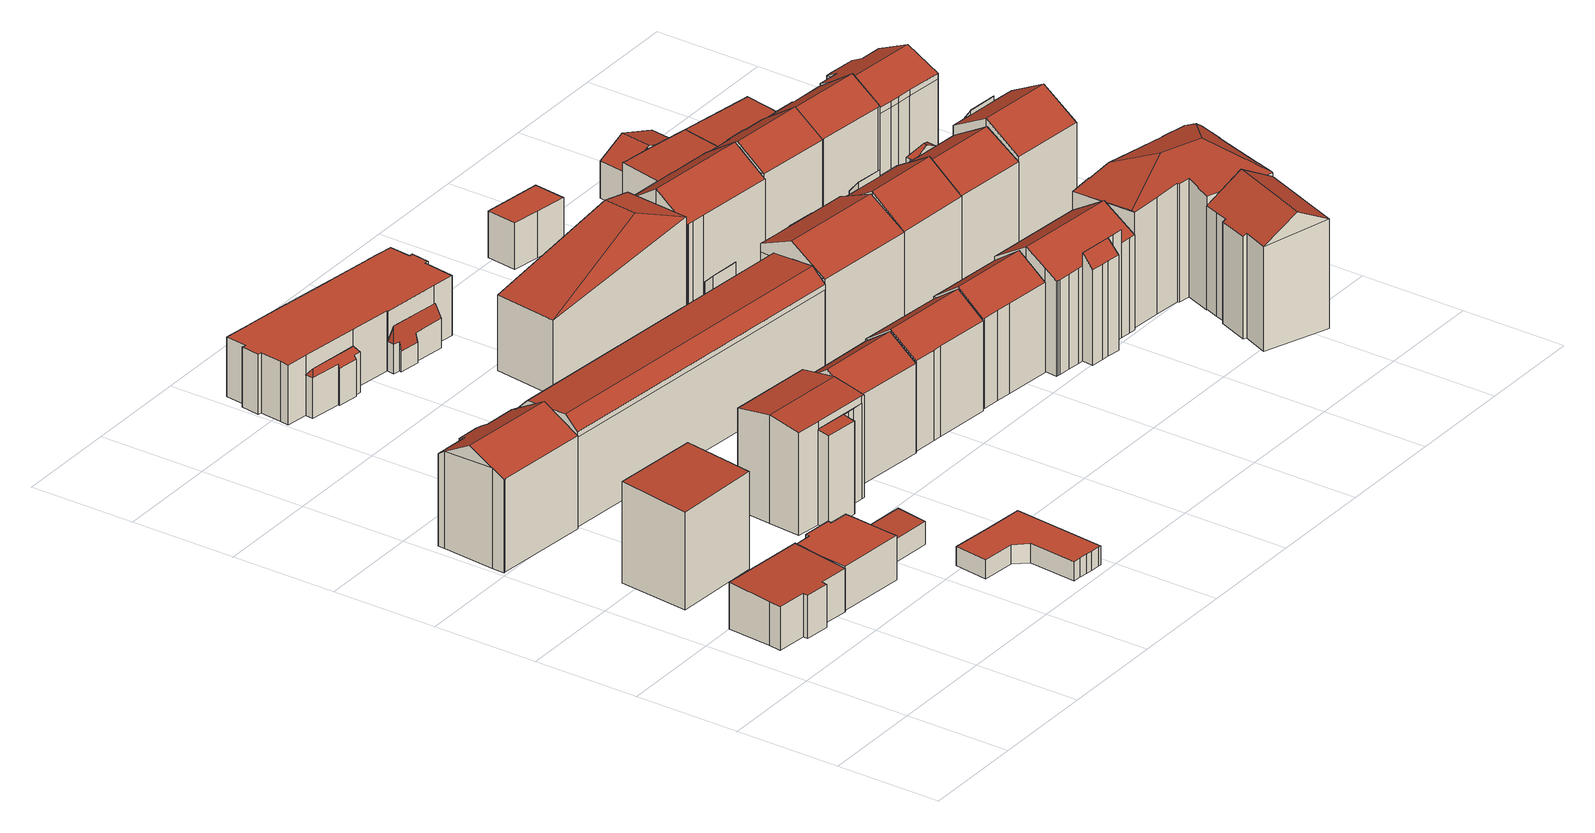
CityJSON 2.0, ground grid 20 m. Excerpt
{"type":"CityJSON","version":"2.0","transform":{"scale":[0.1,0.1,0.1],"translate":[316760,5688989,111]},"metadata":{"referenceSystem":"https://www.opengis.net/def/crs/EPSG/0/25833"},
"CityObjects":{
"building1":{"type":"Building","attributes":{"Dachtyp_tdc":"tdcPolyFlatRoof","Gemeindeschluessel":14713000,"Dachneigung":3.89,"QualitaetDacherkennung":85,"Geometrietyp2DReferenz":"3000","function":"31001_9998","roofType":"2100","measuredHeight":8.85},"geometry":[{"type":"MultiSurface","lod":"2","boundaries":[[[0,1,2,3]],[[1,4,5,2]],[[4,6,7,5]],[[6,8,9,7]],[[8,10,11,9]],[[10,12,13,11]],[[12,14,15,13]],[[14,16,17,15]],[[16,0,3,17]],[[16,14,12,10,8,6,4,1,0]],[[3,2,5,7,9,11,13,15,17]]],"semantics":{"surfaces":[{"type":"WallSurface"},{"type":"RoofSurface"},{"type":"GroundSurface"}],"values":[0,0,0,0,0,0,0,0,0,1,2]}}]},
"building2":{"type":"Building","attributes":{"Dachtyp_tdc":"tdcPolyFlatRoof","Gemeindeschluessel":14713000,"Dachneigung":3.21,"QualitaetDacherkennung":70,"Geometrietyp2DReferenz":"3000","function":"31001_9998","roofType":"2100","measuredHeight":19.14},"geometry":[{"type":"MultiSurface","lod":"2","boundaries":[[[18,19,20,21]],[[19,22,23,20]],[[22,24,25,23]],[[24,18,21,25]],[[24,22,19,18]],[[21,20,23,25]]],"semantics":{"surfaces":[{"type":"WallSurface"},{"type":"RoofSurface"},{"type":"GroundSurface"}],"values":[0,0,0,0,1,2]}}]},
"building3":{"type":"Building","attributes":{"Dachtyp_tdc":"tdcFreeFormRoof","Gemeindeschluessel":14713000,"Dachneigung":31.16,"QualitaetDacherkennung":52,"Geometrietyp2DReferenz":"3000","function":"31001_9998","roofType":"5000","measuredHeight":21.55},"geometry":[{"type":"MultiSurface","lod":"2","boundaries":[[[26,27,28,29]],[[27,30,31,28]],[[30,32,33,31]],[[32,34,35,33]],[[34,36,37,35]],[[36,38,39,37]],[[38,40,41,39]],[[40,42,43,41]],[[42,44,45,43]],[[44,46,47,45]],[[46,48,49,47]],[[48,50,51,49]],[[50,52,53,51]],[[52,54,55,53]],[[54,26,29,55]],[[52,50,56,57,26,54]],[[56,48,46,44,42,40,38,36,34,32,30,27,57]],[[27,26,57]],[[50,48,56]],[[29,28,31,33,35,37,39,41,43,45,47,49,51,53,55]]],"semantics":{"surfaces":[{"type":"WallSurface"},{"type":"RoofSurface"},{"type":"GroundSurface"}],"values":[0,0,0,0,0,0,0,0,0,0,0,0,0,0,0,1,1,0,0,2]}}]},
"building4":{"type":"Building","attributes":{"Gemeindeschluessel":14713000,"Dachtyp_tdc":"tdcPolyFlatRoof","Dachneigung":0,"QualitaetDacherkennung":79,"Geometrietyp2DReferenz":"3000","function":"31001_9998","roofType":"1000","measuredHeight":8.37},"geometry":[{"type":"MultiSurface","lod":"2","boundaries":[[[58,59,60,61]],[[59,62,63,60]],[[62,64,65,63]],[[64,66,67,65]],[[66,68,69,67]],[[68,70,71,69]],[[70,72,73,71]],[[72,74,75,73]],[[74,76,77,75]],[[76,58,61,77]],[[76,74,72,70,68,66,64,62,59,58]],[[61,60,63,65,67,69,71,73,75,77]]],"semantics":{"surfaces":[{"type":"WallSurface"},{"type":"RoofSurface"},{"type":"GroundSurface"}],"values":[0,0,0,0,0,0,0,0,0,0,1,2]}}]},
"building5":{"type":"Building","attributes":{"Dachtyp_tdc":"tdcPolyFlatRoof","Gemeindeschluessel":14713000,"Dachneigung":2.67,"QualitaetDacherkennung":86,"Geometrietyp2DReferenz":"3000","function":"31001_9998","roofType":"2100","measuredHeight":4.7},"geometry":[{"type":"MultiSurface","lod":"2","boundaries":[[[78,79,80,81]],[[79,82,83,80]],[[82,84,85,83]],[[84,78,81,85]],[[84,82,79,78]],[[81,80,83,85]]],"semantics":{"surfaces":[{"type":"WallSurface"},{"type":"RoofSurface"},{"type":"GroundSurface"}],"values":[0,0,0,0,1,2]}}]},
"building6":{"type":"Building","attributes":{"Dachtyp_tdc":"tdcPolyFlatRoof","Gemeindeschluessel":14713000,"Dachneigung":0,"QualitaetDacherkennung":63,"Geometrietyp2DReferenz":"3000","function":"31001_9998","roofType":"1000","measuredHeight":3.69},"geometry":[{"type":"MultiSurface","lod":"2","boundaries":[[[86,87,88,89]],[[87,90,91,88]],[[90,92,93,91]],[[92,94,95,93]],[[94,96,97,95]],[[96,98,99,97]],[[98,100,101,99]],[[100,102,103,101]],[[102,104,105,103]],[[104,106,107,105]],[[106,108,109,107]],[[108,86,89,109]],[[108,106,104,102,100,98,96,94,92,90,87,86]],[[89,88,91,93,95,97,99,101,103,105,107,109]]],"semantics":{"surfaces":[{"type":"WallSurface"},{"type":"RoofSurface"},{"type":"GroundSurface"}],"values":[0,0,0,0,0,0,0,0,0,0,0,0,1,2]}}]},
"building7":{"type":"Building","attributes":{"Gemeindeschluessel":14713000,"Geometrietyp2DReferenz":"3000","function":"31001_9998","roofType":"9999"},"children":["building7-1","building7-2"]},
"building7-1":{"type":"BuildingPart","attributes":{"Dachtyp_tdc":"tdcPolyFlatRoof","Dachneigung":9.5,"QualitaetDacherkennung":51,"Geometrietyp2DReferenz":"3000","roofType":"2100","measuredHeight":18},"parents":["building7"],"geometry":[{"type":"MultiSurface","lod":"2","boundaries":[[[110,111,112,113]],[[111,114,115,112]],[[114,116,117,115]],[[116,118,119,117]],[[118,120,121,119]],[[120,122,123,121]],[[120,118,116,114,111,110,124,122]],[[123,125,113,112,115,117,119,121]],[[125,123,122,124]],[[110,113,125,124]]],"semantics":{"surfaces":[{"type":"WallSurface"},{"type":"RoofSurface"},{"type":"GroundSurface"},{"type":"ClosureSurface"}],"values":[0,0,0,0,0,0,1,2,3,3]}}]},
"building7-2":{"type":"BuildingPart","attributes":{"Dachtyp_tdc":"tdcGableRoof","Dachneigung":10.09,"QualitaetDacherkennung":73,"Geometrietyp2DReferenz":"3000","roofType":"3100","measuredHeight":20.52},"parents":["building7"],"geometry":[{"type":"MultiSurface","lod":"2","boundaries":[[[126,110,113]],[[127,128,129,123,122]],[[128,130,131,129]],[[130,132,133,131]],[[132,134,135,133]],[[134,136,137,135]],[[136,138,139,137]],[[138,140,141,139]],[[140,126,113,141]],[[136,134,132,130]],[[130,128,127,142,126,140,138,136]],[[113,125,123,129,131,133,135,137,139,141]],[[124,110,126,142]],[[124,125,113,110]],[[127,122,124,142]],[[122,123,125,124]]],"semantics":{"surfaces":[{"type":"WallSurface"},{"type":"RoofSurface"},{"type":"GroundSurface"},{"type":"ClosureSurface"}],"values":[0,0,0,0,0,0,0,0,0,1,1,2,0,3,0,3]}}]},
"building8":{"type":"Building","attributes":{"Dachtyp_tdc":"tdcCutGableRoof","Gemeindeschluessel":14713000,"Dachneigung":4.47,"QualitaetDacherkennung":26,"Geometrietyp2DReferenz":"3000","function":"31001_9998","roofType":"9999","measuredHeight":20.45},"geometry":[{"type":"MultiSurface","lod":"2","boundaries":[[[143,144,145,146]],[[144,147,148,145]],[[147,149,150,148]],[[149,151,152,150]],[[151,153,154,152]],[[153,143,146,154]],[[155,156,157,158]],[[151,149,147,159,160,161]],[[162,157,156,163,161,160]],[[144,159,147]],[[143,158,157,162,160,159,144]],[[153,155,158,143]],[[151,161,163,156,155,153]],[[146,145,148,150,152,154]]],"semantics":{"surfaces":[{"type":"WallSurface"},{"type":"RoofSurface"},{"type":"GroundSurface"}],"values":[0,0,0,0,0,0,1,1,1,0,0,0,0,2]}}]},
"building9":{"type":"Building","attributes":{"Dachtyp_tdc":"tdcGableRoof","Gemeindeschluessel":14713000,"Dachneigung":36.28,"QualitaetDacherkennung":86,"Geometrietyp2DReferenz":"3000","function":"31001_9998","roofType":"3100","measuredHeight":20.99},"geometry":[{"type":"MultiSurface","lod":"2","boundaries":[[[164,165,166,167]],[[165,168,169,166]],[[168,170,171,169]],[[170,164,167,171]],[[168,165,172]],[[164,170,173]],[[165,164,173,172]],[[170,168,172,173]],[[167,166,169,171]]],"semantics":{"surfaces":[{"type":"WallSurface"},{"type":"RoofSurface"},{"type":"GroundSurface"}],"values":[0,0,0,0,0,0,1,1,2]}}]},
"building10":{"type":"Building","attributes":{"Gemeindeschluessel":14713000,"Geometrietyp2DReferenz":"3000","function":"31001_9998","roofType":"9999"},"children":["building10-1","building10-2","building10-3","building10-4","building10-5"]},
"building10-1":{"type":"BuildingPart","attributes":{"Dachtyp_tdc":"tdcPolyFlatRoof","Dachneigung":14.41,"QualitaetDacherkennung":30,"Geometrietyp2DReferenz":"3000","roofType":"2100","measuredHeight":8.44},"parents":["building10"],"geometry":[{"type":"MultiSurface","lod":"2","boundaries":[[[174,175,176,177]],[[175,178,179,176]],[[178,180,181,179]],[[180,182,183,181]],[[182,184,185,183]],[[184,182,180,178,175,174]],[[176,179,181,183,185,177]],[[177,185,184,174]]],"semantics":{"surfaces":[{"type":"WallSurface"},{"type":"RoofSurface"},{"type":"GroundSurface"},{"type":"ClosureSurface"}],"values":[0,0,0,0,0,1,2,3]}}]},
"building10-2":{"type":"BuildingPart","attributes":{"Dachtyp_tdc":"tdcFreeFormRoof","Dachneigung":52.16,"QualitaetDacherkennung":21,"Geometrietyp2DReferenz":"3000","roofType":"5000","measuredHeight":8.7},"parents":["building10"],"geometry":[{"type":"MultiSurface","lod":"2","boundaries":[[[186,187,188,189]],[[187,190,191,188]],[[190,192,193,191]],[[192,194,195,193]],[[194,192,196]],[[192,190,197,196]],[[190,187,186,187,197]],[[187,194,196,197]],[[188,191,193,195,188,189]],[[188,195,194,187]]],"semantics":{"surfaces":[{"type":"WallSurface"},{"type":"RoofSurface"},{"type":"GroundSurface"},{"type":"ClosureSurface"}],"values":[0,0,0,0,1,1,1,1,2,3]}}]},
"building10-3":{"type":"BuildingPart","attributes":{"Dachtyp_tdc":"tdcFreeFormRoof","Dachneigung":75.99,"QualitaetDacherkennung":28,"Geometrietyp2DReferenz":"3000","roofType":"5000","measuredHeight":8.57},"parents":["building10"],"geometry":[{"type":"MultiSurface","lod":"2","boundaries":[[[198,199,200,201]],[[199,202,203,200]],[[202,204,205,203]],[[204,206,207,205]],[[206,208,209,207]],[[208,210,211,209]],[[212,198,201,213]],[[208,206,204,202,199,198,214,215]],[[198,212,214]],[[212,210,215,214]],[[210,208,215]],[[201,200,203,205,207,209,211,213]],[[213,211,210,212]]],"semantics":{"surfaces":[{"type":"WallSurface"},{"type":"RoofSurface"},{"type":"GroundSurface"},{"type":"ClosureSurface"}],"values":[0,0,0,0,0,0,0,1,1,1,1,2,3]}}]},
"building10-4":{"type":"BuildingPart","attributes":{"Dachtyp_tdc":"tdcPolyFlatRoof","Dachneigung":0,"QualitaetDacherkennung":47,"Geometrietyp2DReferenz":"3000","roofType":"1000","measuredHeight":11.39},"parents":["building10"],"geometry":[{"type":"MultiSurface","lod":"2","boundaries":[[[216,195,194]],[[216,217,177,195]],[[217,174,177]],[[218,219,183,185,184]],[[219,220,221,183]],[[220,222,223,221]],[[222,224,225,223]],[[224,226,227,225]],[[226,228,229,227]],[[228,230,231,229]],[[230,232,233,231]],[[232,234,213,233]],[[234,212,213]],[[235,236,237,211,210]],[[236,238,239,237]],[[238,240,239]],[[241,242,243]],[[241,244,245,242]],[[244,246,247,245]],[[246,248,249,247]],[[248,250,251,249]],[[250,252,253,251]],[[252,254,255,253]],[[254,256,257,255]],[[256,258,189,257]],[[258,186,189]],[[256,254,252,250,248,246,244,241,238,236,235,234,232,230,228,226,224,222,220,219,218,217,216,258]],[[188,195,177,185,183,221,223,225,227,229,231,233,213,211,237,239,242,245,247,249,251,253,255,257,189]],[[194,187,186,258,216]],[[194,195,188,187]],[[187,188,189,186]],[[184,174,217,218]],[[184,185,177,174]],[[210,212,234,235]],[[210,211,213,212]],[[243,240,238,241]],[[243,242,239,240]]],"semantics":{"surfaces":[{"type":"WallSurface"},{"type":"RoofSurface"},{"type":"GroundSurface"},{"type":"ClosureSurface"}],"values":[0,0,0,0,0,0,0,0,0,0,0,0,0,0,0,0,0,0,0,0,0,0,0,0,0,0,1,2,0,3,3,0,3,0,3,0,3]}}]},
"building10-5":{"type":"BuildingPart","attributes":{"Dachtyp_tdc":"tdcFreeFormRoof","Dachneigung":57.42,"QualitaetDacherkennung":10,"Geometrietyp2DReferenz":"3000","roofType":"5000","measuredHeight":8.88},"parents":["building10"],"geometry":[{"type":"MultiSurface","lod":"2","boundaries":[[[259,260,261,262]],[[260,263,264,261]],[[263,265,266,264]],[[265,267,268,266]],[[267,269,270,268]],[[269,243,242,270]],[[240,271,272,239]],[[271,259,262,272]],[[243,269,273]],[[269,267,265,263,260,259,274,273]],[[259,271,240,274]],[[240,243,273,274]],[[262,261,264,266,268,270,242,239,272]],[[239,242,243,240]]],"semantics":{"surfaces":[{"type":"WallSurface"},{"type":"RoofSurface"},{"type":"GroundSurface"},{"type":"ClosureSurface"}],"values":[0,0,0,0,0,0,0,0,1,1,1,1,2,3]}}]},
"building11":{"type":"Building","attributes":{"Dachtyp_tdc":"tdcFreeFormRoof","Gemeindeschluessel":14713000,"Dachneigung":36.25,"QualitaetDacherkennung":86,"Geometrietyp2DReferenz":"3000","function":"31001_9998","roofType":"5000","measuredHeight":21.03},"geometry":[{"type":"MultiSurface","lod":"2","boundaries":[[[275,276,277,278]],[[276,279,280,277]],[[279,281,282,280]],[[281,283,284,282]],[[283,285,286,284]],[[285,275,278,286]],[[287,279,276,288]],[[283,281,287,288,275,285]],[[276,275,288]],[[281,279,287]],[[278,277,280,282,284,286]]],"semantics":{"surfaces":[{"type":"WallSurface"},{"type":"RoofSurface"},{"type":"GroundSurface"}],"values":[0,0,0,0,0,0,1,1,0,0,2]}}]},
"building12":{"type":"Building","attributes":{"Dachtyp_tdc":"tdcPolyFlatRoof","Gemeindeschluessel":14713000,"Dachneigung":45.51,"QualitaetDacherkennung":51,"Geometrietyp2DReferenz":"3000","function":"31001_9998","roofType":"2100","measuredHeight":18.61},"geometry":[{"type":"MultiSurface","lod":"2","boundaries":[[[289,290,291,292]],[[290,293,294,291]],[[293,295,296,294]],[[295,289,292,296]],[[295,293,290,289]],[[292,291,294,296]]],"semantics":{"surfaces":[{"type":"WallSurface"},{"type":"RoofSurface"},{"type":"GroundSurface"}],"values":[0,0,0,0,1,2]}}]},
"building13":{"type":"Building","attributes":{"Dachtyp_tdc":"tdcHipAndGableRoof","Gemeindeschluessel":14713000,"Dachneigung":11.25,"QualitaetDacherkennung":13,"Geometrietyp2DReferenz":"3000","function":"31001_9998","roofType":"5000","measuredHeight":19.8},"geometry":[{"type":"MultiSurface","lod":"2","boundaries":[[[297,298,299,300]],[[298,301,302,299]],[[301,303,304,302]],[[303,297,300,304]],[[301,298,305]],[[297,303,306]],[[298,297,306,305]],[[303,301,305,306]],[[300,299,302,304]]],"semantics":{"surfaces":[{"type":"WallSurface"},{"type":"RoofSurface"},{"type":"GroundSurface"}],"values":[0,0,0,0,1,0,1,1,2]}}]},
"building14":{"type":"Building","attributes":{"Dachtyp_tdc":"tdcFreeFormRoof","Gemeindeschluessel":14713000,"Dachneigung":36.28,"QualitaetDacherkennung":88,"Geometrietyp2DReferenz":"3000","function":"31001_9998","roofType":"5000","measuredHeight":21.04},"geometry":[{"type":"MultiSurface","lod":"2","boundaries":[[[307,308,309,310]],[[308,311,312,309]],[[311,313,314,312]],[[313,315,316,314]],[[315,317,318,316]],[[317,319,320,318]],[[319,307,310,320]],[[321,319,317,322]],[[308,307,321,322,315,313,311]],[[317,315,322]],[[307,319,321]],[[310,309,312,314,316,318,320]]],"semantics":{"surfaces":[{"type":"WallSurface"},{"type":"RoofSurface"},{"type":"GroundSurface"}],"values":[0,0,0,0,0,0,0,1,1,0,0,2]}}]},
"building15":{"type":"Building","attributes":{"Gemeindeschluessel":14713000,"Geometrietyp2DReferenz":"3000","function":"31001_9998","roofType":"9999"},"children":["building15-1","building15-2"]},
"building15-1":{"type":"BuildingPart","attributes":{"Dachtyp_tdc":"tdcGableRoof","Dachneigung":33.37,"QualitaetDacherkennung":70,"Geometrietyp2DReferenz":"3000","roofType":"3100","measuredHeight":22.23},"parents":["building15"],"geometry":[{"type":"MultiSurface","lod":"2","boundaries":[[[323,324,325,326]],[[324,327,328,325]],[[327,329,330,328]],[[329,331,332,330]],[[331,333,334,332]],[[333,335,336,334]],[[335,337,338,336]],[[337,339,340,338]],[[341,342,343,344,345,346,347,348,349]],[[327,348,347,329]],[[329,347,346,331]],[[323,341,349,324]],[[324,349,348,327]],[[331,346,345,333]],[[333,345,344,335]],[[335,344,343,337]],[[337,343,342,339]],[[326,325,328,330,332,334,336,338,340]],[[326,340,339,323]],[[339,342,341,323]]],"semantics":{"surfaces":[{"type":"WallSurface"},{"type":"RoofSurface"},{"type":"GroundSurface"},{"type":"ClosureSurface"}],"values":[0,0,0,0,0,0,0,0,1,1,0,0,0,0,0,0,0,2,3,3]}}]},
"building15-2":{"type":"BuildingPart","attributes":{"Dachtyp_tdc":"tdcPolyFlatRoof","Dachneigung":58.39,"QualitaetDacherkennung":23,"Geometrietyp2DReferenz":"3000","roofType":"2100","measuredHeight":19.3},"parents":["building15"],"geometry":[{"type":"MultiSurface","lod":"2","boundaries":[[[350,351,352,340,339,342]],[[351,353,354,352]],[[353,355,356,354]],[[355,357,358,356]],[[357,359,341,323,326,358]],[[359,357,355,353,351,350]],[[340,352,354,356,358,326]],[[350,342,341,359]],[[339,340,326,323]],[[339,323,341,342]]],"semantics":{"surfaces":[{"type":"WallSurface"},{"type":"RoofSurface"},{"type":"GroundSurface"},{"type":"ClosureSurface"}],"values":[0,0,0,0,0,1,2,0,3,3]}}]},
"building16":{"type":"Building","attributes":{"Gemeindeschluessel":14713000,"Geometrietyp2DReferenz":"3000","function":"31001_9998","roofType":"9999"},"children":["building16-1","building16-2"]},
"building16-1":{"type":"BuildingPart","attributes":{"Dachtyp_tdc":"tdcPolyFlatRoof","Dachneigung":47.31,"QualitaetDacherkennung":52,"Geometrietyp2DReferenz":"3000","roofType":"2100","measuredHeight":20.41},"parents":["building16"],"geometry":[{"type":"MultiSurface","lod":"2","boundaries":[[[360,361,362,363]],[[361,364,365,362]],[[364,366,367,365]],[[366,368,369,367]],[[368,370,371,369]],[[370,372,373,371]],[[372,374,375,373]],[[374,376,375]],[[360,363,377]],[[374,372,370,368,366,364,361,360]],[[362,365,367,369,371,373,375,363]],[[377,376,374,360]],[[377,363,375,376]]],"semantics":{"surfaces":[{"type":"WallSurface"},{"type":"RoofSurface"},{"type":"GroundSurface"},{"type":"ClosureSurface"}],"values":[0,0,0,0,0,0,0,0,0,1,2,0,3]}}]},
"building16-2":{"type":"BuildingPart","attributes":{"Dachtyp_tdc":"tdcGableRoof","Dachneigung":32.54,"QualitaetDacherkennung":82,"Geometrietyp2DReferenz":"3000","roofType":"3100","measuredHeight":22.04},"parents":["building16"],"geometry":[{"type":"MultiSurface","lod":"2","boundaries":[[[376,378,379,375]],[[378,380,381,379]],[[380,382,383,381]],[[382,384,385,383]],[[384,386,387,385]],[[386,388,389,387]],[[388,390,391,389]],[[390,392,393,391]],[[392,394,395,393]],[[394,396,397,395]],[[396,398,399,397]],[[398,400,401,399]],[[400,377,363,401]],[[396,394,392,390]],[[390,388,386,384,382,380,378,376,377,400,398,396]],[[363,375,379,381,383,385,387,389,391,393,395,397,399,401]],[[375,363,377,376]]],"semantics":{"surfaces":[{"type":"WallSurface"},{"type":"RoofSurface"},{"type":"GroundSurface"},{"type":"ClosureSurface"}],"values":[0,0,0,0,0,0,0,0,0,0,0,0,0,1,1,2,3]}}]},
"building17":{"type":"Building","attributes":{"Dachtyp_tdc":"tdcGableRoof","Gemeindeschluessel":14713000,"Dachneigung":35.03,"QualitaetDacherkennung":76,"Geometrietyp2DReferenz":"3000","function":"31001_9998","roofType":"3100","measuredHeight":21.37},"geometry":[{"type":"MultiSurface","lod":"2","boundaries":[[[402,403,404,405]],[[403,406,407,404]],[[406,408,409,407]],[[408,410,411,409]],[[410,412,413,411]],[[412,414,415,413]],[[414,416,417,415]],[[416,418,419,417]],[[418,420,421,419]],[[420,422,423,421]],[[422,424,425,423]],[[424,426,427,425]],[[426,428,429,427]],[[428,430,431,429]],[[430,432,433,431]],[[432,434,435,433]],[[434,436,437,435]],[[436,438,439,437]],[[438,402,405,439]],[[434,432,430,428,426,424,422,420,418,416,414,412]],[[412,410,408,406,403,402,438,436,434]],[[405,404,407,409,411,413,415,417,419,421,423,425,427,429,431,433,435,437,439]]],"semantics":{"surfaces":[{"type":"WallSurface"},{"type":"RoofSurface"},{"type":"GroundSurface"}],"values":[0,0,0,0,0,0,0,0,0,0,0,0,0,0,0,0,0,0,0,1,1,2]}}]},
"building18":{"type":"Building","attributes":{"Dachtyp_tdc":"tdcPolyFlatRoof","Gemeindeschluessel":14713000,"Dachneigung":0,"QualitaetDacherkennung":43,"Geometrietyp2DReferenz":"3000","function":"31001_9998","roofType":"1000","measuredHeight":8.77},"geometry":[{"type":"MultiSurface","lod":"2","boundaries":[[[440,441,442,443]],[[441,444,445,442]],[[444,446,447,445]],[[446,448,449,447]],[[448,440,443,449]],[[448,446,444,441,440]],[[443,442,445,447,449]]],"semantics":{"surfaces":[{"type":"WallSurface"},{"type":"RoofSurface"},{"type":"GroundSurface"}],"values":[0,0,0,0,0,1,2]}}]},
"building19":{"type":"Building","attributes":{"Gemeindeschluessel":14713000,"Geometrietyp2DReferenz":"3000","function":"31001_9998","roofType":"9999"},"children":["building19-1","building19-2"]},
"building19-1":{"type":"BuildingPart","attributes":{"Dachtyp_tdc":"tdcPolyFlatRoof","Dachneigung":50.88,"QualitaetDacherkennung":28,"Geometrietyp2DReferenz":"3000","roofType":"2100","measuredHeight":19.43},"parents":["building19"],"geometry":[{"type":"MultiSurface","lod":"2","boundaries":[[[450,451,452]],[[450,453,454,451]],[[453,455,456,454]],[[455,457,458,456]],[[457,459,460,461,458]],[[459,457,455,453,450]],[[451,454,456,458,461]],[[452,460,459,450]],[[452,451,461,460]]],"semantics":{"surfaces":[{"type":"WallSurface"},{"type":"RoofSurface"},{"type":"GroundSurface"},{"type":"ClosureSurface"}],"values":[0,0,0,0,0,1,2,0,3]}}]},
"building19-2":{"type":"BuildingPart","attributes":{"Dachtyp_tdc":"tdcGableRoof","Dachneigung":36.5,"QualitaetDacherkennung":65,"Geometrietyp2DReferenz":"3000","roofType":"3100","measuredHeight":22.38},"parents":["building19"],"geometry":[{"type":"MultiSurface","lod":"2","boundaries":[[[462,463,464,465]],[[463,466,467,464]],[[466,452,451,467]],[[460,468,461]],[[468,469,470,461]],[[469,471,472,470]],[[471,473,474,472]],[[473,475,476,474]],[[475,477,478,476]],[[477,462,465,478]],[[473,471,469,468,460,452,466,463,462]],[[462,477,475,473]],[[465,464,467,451,461,470,472,474,476,478]],[[461,451,452,460]]],"semantics":{"surfaces":[{"type":"WallSurface"},{"type":"RoofSurface"},{"type":"GroundSurface"},{"type":"ClosureSurface"}],"values":[0,0,0,0,0,0,0,0,0,0,1,1,2,3]}}]},
"building20":{"type":"Building","attributes":{"Dachtyp_tdc":"tdcFreeFormRoof","Gemeindeschluessel":14713000,"Dachneigung":33.54,"QualitaetDacherkennung":85,"Geometrietyp2DReferenz":"3000","function":"31001_9998","roofType":"5000","measuredHeight":24.09},"geometry":[{"type":"MultiSurface","lod":"2","boundaries":[[[479,480,481,482]],[[480,483,484,481]],[[483,485,486,484]],[[485,487,488,486]],[[487,489,490,488]],[[489,491,492,490]],[[491,493,494,492]],[[493,495,496,494]],[[495,479,482,496]],[[497,498,489,487,485,483,480,479,495]],[[493,491,498,497]],[[491,489,498]],[[495,493,497]],[[482,481,484,486,488,490,492,494,496]]],"semantics":{"surfaces":[{"type":"WallSurface"},{"type":"RoofSurface"},{"type":"GroundSurface"}],"values":[0,0,0,0,0,0,0,0,0,1,1,0,0,2]}}]},
"building21":{"type":"Building","attributes":{"Dachtyp_tdc":"tdcFreeFormRoof","Gemeindeschluessel":14713000,"Dachneigung":34.87,"QualitaetDacherkennung":71,"Geometrietyp2DReferenz":"3000","function":"31001_9998","roofType":"5000","measuredHeight":21.06},"geometry":[{"type":"MultiSurface","lod":"2","boundaries":[[[499,500,501,502]],[[500,503,504,501]],[[503,505,506,504]],[[505,507,508,506]],[[507,509,510,508]],[[509,511,512,510]],[[511,513,514,512]],[[513,515,516,514]],[[515,517,518,516]],[[517,519,520,518]],[[519,499,502,520]],[[519,521,522,499]],[[521,517,515,513,511,509,507,505,503,500,522]],[[500,499,522]],[[519,517,521]],[[502,501,504,506,508,510,512,514,516,518,520]]],"semantics":{"surfaces":[{"type":"WallSurface"},{"type":"RoofSurface"},{"type":"GroundSurface"}],"values":[0,0,0,0,0,0,0,0,0,0,0,1,1,0,0,2]}}]},
"building22":{"type":"Building","attributes":{"Gemeindeschluessel":14713000,"Geometrietyp2DReferenz":"3000","function":"31001_9998","roofType":"9999"},"children":["building22-1","building22-2"]},
"building22-1":{"type":"BuildingPart","attributes":{"Dachtyp_tdc":"tdcHipAndGableRoof","Dachneigung":49.7,"QualitaetDacherkennung":34,"Geometrietyp2DReferenz":"3000","roofType":"5000","measuredHeight":18.51},"parents":["building22"],"geometry":[{"type":"MultiSurface","lod":"2","boundaries":[[[523,524,525,526]],[[524,527,528,525]],[[527,529,530,528]],[[529,531,532,530]],[[533,527,534]],[[535,536,534,527,524,523]],[[533,534,536,537,538]],[[529,533,538,531]],[[527,533,529]],[[525,528,530,532,526]],[[526,532,531,523]],[[537,536,535]],[[531,538,537,535,523]]],"semantics":{"surfaces":[{"type":"WallSurface"},{"type":"RoofSurface"},{"type":"GroundSurface"},{"type":"ClosureSurface"}],"values":[0,0,0,0,1,1,1,0,0,2,3,0,3]}}]},
"building22-2":{"type":"BuildingPart","attributes":{"Dachtyp_tdc":"tdcFreeFormRoof","Dachneigung":30.91,"QualitaetDacherkennung":43,"Geometrietyp2DReferenz":"3000","roofType":"5000","measuredHeight":21.33},"parents":["building22"],"geometry":[{"type":"MultiSurface","lod":"2","boundaries":[[[538,539,540,532,531]],[[539,541,542,540]],[[541,543,544,542]],[[543,545,546,544]],[[545,547,548,546]],[[547,549,550,548]],[[549,551,552,550]],[[551,553,554,552]],[[553,555,556,554]],[[555,557,523,526,556]],[[551,549,547,545]],[[545,543,541,539,538,537,535,557,555,553,551]],[[526,532,540,542,544,546,548,550,552,554,556]],[[535,523,557]],[[531,532,526,523]],[[538,531,523,535,537]]],"semantics":{"surfaces":[{"type":"WallSurface"},{"type":"RoofSurface"},{"type":"GroundSurface"},{"type":"ClosureSurface"}],"values":[0,0,0,0,0,0,0,0,0,0,1,1,2,0,3,3]}}]},
"building23":{"type":"Building","attributes":{"Dachtyp_tdc":"tdcFreeFormRoof","Gemeindeschluessel":14713000,"Dachneigung":10.15,"QualitaetDacherkennung":21,"Geometrietyp2DReferenz":"3000","function":"31001_9998","roofType":"5000","measuredHeight":23.8},"geometry":[{"type":"MultiSurface","lod":"2","boundaries":[[[558,559,560,561]],[[559,562,563,560]],[[562,564,565,563]],[[564,566,567,565]],[[566,568,569,567]],[[568,570,571,569]],[[570,572,573,571]],[[572,574,575,573]],[[574,576,577,575]],[[576,578,579,577]],[[578,580,581,579]],[[580,582,583,581]],[[582,584,585,583]],[[584,586,587,585]],[[586,588,589,587]],[[588,590,591,589]],[[590,592,593,591]],[[592,558,561,593]],[[594,595,574,572,570,596]],[[584,582,597,598,599,590,588,586]],[[594,596,568,566,564,562,559,558,592,599,598]],[[597,580,578,576,595,594,598]],[[570,568,596]],[[576,574,595]],[[582,580,597]],[[592,590,599]],[[561,560,563,565,567,569,571,573,575,577,579,581,583,585,587,589,591,593]]],"semantics":{"surfaces":[{"type":"WallSurface"},{"type":"RoofSurface"},{"type":"GroundSurface"}],"values":[0,0,0,0,0,0,0,0,0,0,0,0,0,0,0,0,0,0,1,1,1,1,0,0,0,0,2]}}]},
"building24":{"type":"Building","attributes":{"Dachtyp_tdc":"tdcPolyFlatRoof","Gemeindeschluessel":14713000,"Dachneigung":4.47,"QualitaetDacherkennung":81,"Geometrietyp2DReferenz":"3000","function":"31001_9998","roofType":"2100","measuredHeight":8.27},"geometry":[{"type":"MultiSurface","lod":"2","boundaries":[[[600,601,602,603]],[[601,604,605,602]],[[604,606,607,605]],[[606,608,609,607]],[[608,610,611,609]],[[610,612,613,611]],[[612,614,615,613]],[[614,600,603,615]],[[614,612,610,608,606,604,601,600]],[[603,602,605,607,609,611,613,615]]],"semantics":{"surfaces":[{"type":"WallSurface"},{"type":"RoofSurface"},{"type":"GroundSurface"}],"values":[0,0,0,0,0,0,0,0,1,2]}}]},
"building25":{"type":"Building","attributes":{"Dachtyp_tdc":"tdcFreeFormRoof","Gemeindeschluessel":14713000,"Dachneigung":18.99,"QualitaetDacherkennung":17,"Geometrietyp2DReferenz":"3000","function":"31001_9998","roofType":"5000","measuredHeight":10.04},"geometry":[{"type":"MultiSurface","lod":"2","boundaries":[[[616,617,618,619]],[[617,620,621,618]],[[620,622,623,621]],[[622,624,625,623]],[[624,616,619,625]],[[626,627,622,620,628]],[[629,630,627,626]],[[624,630,629,616]],[[622,627,630,624]],[[616,629,626,628,617]],[[617,628,620]],[[619,618,621,623,625]]],"semantics":{"surfaces":[{"type":"WallSurface"},{"type":"RoofSurface"},{"type":"GroundSurface"}],"values":[0,0,0,0,0,1,1,0,0,0,0,2]}}]},
"building26":{"type":"Building","attributes":{"Dachtyp_tdc":"tdcGableRoof","Gemeindeschluessel":14713000,"Dachneigung":35.57,"QualitaetDacherkennung":70,"Geometrietyp2DReferenz":"3000","function":"31001_9998","roofType":"3100","measuredHeight":20.62},"geometry":[{"type":"MultiSurface","lod":"2","boundaries":[[[631,632,633,634]],[[632,635,636,633]],[[635,637,638,636]],[[637,639,640,638]],[[639,641,642,640]],[[641,643,644,642]],[[643,645,646,644]],[[645,647,648,646]],[[647,519,649,648]],[[519,650,651,649]],[[650,652,653,651]],[[652,654,655,653]],[[654,631,634,655]],[[650,519,647,645,643,641]],[[641,639,637,635,632,631,654,652,650]],[[634,633,636,638,640,642,644,646,648,649,651,653,655]]],"semantics":{"surfaces":[{"type":"WallSurface"},{"type":"RoofSurface"},{"type":"GroundSurface"}],"values":[0,0,0,0,0,0,0,0,0,0,0,0,0,1,1,2]}}]},
"building27":{"type":"Building","attributes":{"Dachtyp_tdc":"tdcPolyFlatRoof","Gemeindeschluessel":14713000,"Dachneigung":4.92,"QualitaetDacherkennung":53,"Geometrietyp2DReferenz":"3000","function":"31001_9998","roofType":"2100","measuredHeight":8.61},"geometry":[{"type":"MultiSurface","lod":"2","boundaries":[[[656,657,658,659]],[[657,660,661,658]],[[660,662,663,661]],[[662,656,659,663]],[[662,660,657,656]],[[659,658,661,663]]],"semantics":{"surfaces":[{"type":"WallSurface"},{"type":"RoofSurface"},{"type":"GroundSurface"}],"values":[0,0,0,0,1,2]}}]},
"building28":{"type":"Building","attributes":{"Gemeindeschluessel":14713000,"Geometrietyp2DReferenz":"3000","function":"31001_9998","roofType":"9999"},"children":["building28-1","building28-2"]},
"building28-1":{"type":"BuildingPart","attributes":{"Dachtyp_tdc":"tdcPolyFlatRoof","Dachneigung":57.02,"QualitaetDacherkennung":29,"Geometrietyp2DReferenz":"3000","roofType":"2100","measuredHeight":19.67},"parents":["building28"],"geometry":[{"type":"MultiSurface","lod":"2","boundaries":[[[664,665,666,667]],[[665,668,666]],[[669,670,671,672]],[[670,673,674,671]],[[673,664,667,674]],[[673,670,669,665,664]],[[667,666,671,674]],[[669,672,668,665]],[[672,671,666,668]]],"semantics":{"surfaces":[{"type":"WallSurface"},{"type":"RoofSurface"},{"type":"GroundSurface"},{"type":"ClosureSurface"}],"values":[0,0,0,0,0,1,2,0,3]}}]},
"building28-2":{"type":"BuildingPart","attributes":{"Dachtyp_tdc":"tdcGableRoof","Dachneigung":33.66,"QualitaetDacherkennung":64,"Geometrietyp2DReferenz":"3000","roofType":"3100","measuredHeight":22.66},"parents":["building28"],"geometry":[{"type":"MultiSurface","lod":"2","boundaries":[[[668,675,676,666]],[[675,677,678,676]],[[677,679,680,678]],[[679,681,682,680]],[[681,683,684,682]],[[683,685,658,684]],[[685,686,659,658]],[[686,672,671,659]],[[683,681,679,677]],[[677,675,668,672,686,685,683]],[[671,666,676,678,680,682,684,658,659]],[[668,666,671,672]]],"semantics":{"surfaces":[{"type":"WallSurface"},{"type":"RoofSurface"},{"type":"GroundSurface"},{"type":"ClosureSurface"}],"values":[0,0,0,0,0,0,0,0,1,1,2,3]}}]},
"building29":{"type":"Building","attributes":{"Dachtyp_tdc":"tdcPolyFlatRoof","Gemeindeschluessel":14713000,"Dachneigung":4.14,"QualitaetDacherkennung":72,"Geometrietyp2DReferenz":"3000","function":"31001_9998","roofType":"2100","measuredHeight":8.17},"geometry":[{"type":"MultiSurface","lod":"2","boundaries":[[[687,601,688,689]],[[601,600,690,688]],[[600,691,692,690]],[[691,693,694,692]],[[693,695,696,694]],[[695,687,689,696]],[[695,693,691,600,601,687]],[[689,688,690,692,694,696]]],"semantics":{"surfaces":[{"type":"WallSurface"},{"type":"RoofSurface"},{"type":"GroundSurface"}],"values":[0,0,0,0,0,0,1,2]}}]},
"building30":{"type":"Building","attributes":{"Dachtyp_tdc":"tdcFreeFormRoof","Gemeindeschluessel":14713000,"Dachneigung":27.11,"QualitaetDacherkennung":64,"Geometrietyp2DReferenz":"3000","function":"31001_9998","roofType":"5000","measuredHeight":19.28},"geometry":[{"type":"MultiSurface","lod":"2","boundaries":[[[697,698,699,700]],[[698,701,702,699]],[[701,703,704,702]],[[703,705,706,704]],[[705,707,708,706]],[[707,709,710,708]],[[709,711,712,710]],[[711,713,714,712]],[[713,715,716,714]],[[715,717,718,716]],[[717,719,720,718]],[[719,721,722,720]],[[721,697,700,722]],[[723,724,725,726,727,728,729]],[[730,731,721,719,717,732,733,734,725,724]],[[709,726,725,734,711]],[[711,734,733,713]],[[713,733,732,715]],[[715,732,717]],[[721,731,697]],[[697,731,730,698]],[[698,730,724,723,701]],[[703,729,728,705]],[[701,723,729,703]],[[705,728,727,707]],[[707,727,726,709]],[[700,699,702,704,706,708,710,712,714,716,718,720,722]]],"semantics":{"surfaces":[{"type":"WallSurface"},{"type":"RoofSurface"},{"type":"GroundSurface"}],"values":[0,0,0,0,0,0,0,0,0,0,0,0,0,1,1,0,0,0,0,0,0,0,0,0,0,0,2]}}]}
},
"vertices":[
[55,290,90],[58,313,91],[58,313,8],[55,290,8],[66,398,97],[66,398,8],[230,381,97],[230,381,8],[219,274,90],[219,274,8],[162,280,90],[162,280,8],[160,270,89],[160,270,8],[113,275,89],[113,275,8],[113,284,90],[113,284,8],
[255,611,200],[245,482,192],[245,482,8],[255,611,8],[76,493,192],[76,493,8],[89,627,200],[89,627,8],
[11,831,196],[20,931,189],[20,931,6],[11,831,6],[21,945,180],[21,945,6],[24,945,180],[24,945,6],[89,939,180],[89,939,6],[90,950,173],[90,950,6],[97,956,169],[97,956,6],[141,952,169],[141,952,6],[148,944,173],[148,944,6],[147,934,180],[147,934,6],[209,929,179],[209,929,6],[209,922,183],[209,922,6],[195,788,182],[195,788,6],[13,806,182],[13,806,6],[9,806,182],[9,806,6],[202,859,221],[15,878,221],
[324,380,94],[323,373,94],[323,373,10],[324,380,10],[359,369,94],[359,369,10],[358,352,94],[358,352,10],[352,293,94],[352,293,10],[349,261,94],[349,261,10],[219,274,94],[219,274,10],[230,381,94],[230,381,10],[267,378,94],[267,378,10],[268,386,94],[268,386,10],
[469,341,62],[463,283,59],[463,283,15],[469,341,15],[352,293,59],[352,293,15],[358,352,62],[358,352,15],
[581,181,57],[563,4,57],[563,4,21],[581,181,21],[558,4,57],[558,4,21],[540,6,57],[540,6,21],[528,7,57],[528,7,21],[511,9,57],[511,9,21],[496,10,57],[496,10,21],[504,102,57],[504,102,21],[482,126,57],[482,126,21],[419,133,57],[419,133,21],[427,197,57],[427,197,21],[507,188,57],[507,188,21],
[527,453,195],[506,455,194],[506,455,15],[527,453,15],[493,456,194],[493,456,15],[482,457,194],[482,457,15],[480,435,191],[480,435,15],[416,442,191],[416,442,15],[417,464,194],[417,464,15],[417,465,195],[417,465,15],
[527,453,209],[417,464,209],[370,470,209],[370,470,15],[376,532,220],[376,532,15],[382,599,208],[382,599,15],[546,583,208],[546,583,15],[539,516,220],[539,516,15],[536,478,213],[536,478,15],[533,452,209],[533,452,15],[417,465,209],
[195,788,179],[209,922,179],[209,922,10],[195,788,10],[713,876,179],[713,876,10],[771,871,179],[771,871,10],[833,865,179],[833,865,10],[820,728,179],[820,728,10],[820,728,189],[823,755,214],[198,814,214],[195,788,190],[209,922,180],[206,896,208],[831,837,208],[198,820,214],[828,811,210],
[546,583,189],[706,569,189],[706,569,18],[546,583,18],[696,462,187],[696,462,18],[536,478,188],[536,478,18],[701,517,227],[541,531,227],
[462,1462,98],[463,1472,95],[463,1472,14],[462,1462,14],[552,1457,96],[552,1457,14],[551,1450,98],[551,1450,14],[554,1450,98],[554,1450,14],[554,1449,98],[554,1449,14],
[263,1490,89],[268,1489,96],[268,1489,14],[263,1490,14],[269,1497,96],[269,1497,14],[357,1485,96],[357,1485,14],[356,1477,96],[356,1477,14],[353,1481,101],[272,1493,101],
[542,1298,70],[481,1307,69],[481,1307,14],[542,1298,14],[480,1302,53],[480,1302,14],[441,1308,53],[441,1308,14],[442,1312,69],[442,1312,14],[429,1314,70],[429,1314,14],[431,1328,70],[431,1328,14],[544,1313,70],[544,1313,14],[536,1306,99],[437,1320,99],
[356,1477,127],[462,1462,127],[554,1449,127],[554,1450,127],[605,1442,127],[605,1442,14],[601,1411,127],[601,1411,14],[600,1401,127],[600,1401,14],[607,1400,127],[607,1400,14],[602,1365,127],[602,1365,14],[595,1366,127],[595,1366,14],[586,1307,127],[586,1307,14],[544,1313,127],[431,1328,127],[431,1329,127],[431,1329,14],[350,1340,127],[350,1340,14],[350,1340,91],[236,1356,127],[236,1356,14],[236,1356,91],[194,1362,127],[194,1362,14],[197,1379,127],[197,1379,14],[202,1421,127],[202,1421,14],[195,1422,127],[195,1422,14],[200,1457,127],[200,1457,14],[208,1456,127],[208,1456,14],[213,1497,127],[213,1497,14],[263,1490,127],
[348,1325,91],[334,1327,90],[334,1327,14],[348,1325,14],[334,1323,84],[334,1323,14],[295,1329,84],[295,1329,14],[295,1332,90],[295,1332,14],[234,1341,91],[234,1341,14],[349,1335,91],[349,1335,14],[243,1347,102],[341,1334,102],
[696,462,192],[706,569,193],[706,569,21],[696,462,21],[877,552,193],[877,552,21],[866,446,191],[866,446,21],[758,456,192],[758,456,21],[742,458,191],[742,458,21],[872,500,231],[701,516,231],
[713,876,208],[713,893,191],[713,893,21],[713,876,21],[772,886,192],[772,886,21],[771,871,208],[771,871,21],
[861,1148,206],[849,1023,206],[849,1023,19],[861,1148,19],[511,1054,162],[511,1054,19],[527,1176,162],[527,1176,19],[796,1088,217],[803,1153,217],
[1021,430,195],[932,439,195],[932,439,25],[1021,430,25],[902,442,195],[902,442,25],[869,445,195],[869,445,25],[866,446,195],[866,446,25],[877,552,197],[877,552,25],[1031,537,197],[1031,537,25],[1026,485,235],[872,500,235],
[961,852,199],[1033,845,199],[1033,845,23],[961,852,23],[1019,708,199],[1019,708,23],[820,728,199],[820,728,23],[833,865,199],[833,865,23],[875,861,199],[875,861,23],[898,859,199],[898,859,23],[904,858,199],[904,858,23],[905,858,199],[905,858,23],[961,852,215],[905,858,215],[904,858,215],[898,859,215],[875,861,215],[833,865,215],[827,799,245],[1026,779,245],[1033,845,215],
[905,858,216],[909,862,209],[909,862,23],[910,872,192],[910,872,23],[958,868,192],[958,868,23],[957,856,211],[957,856,23],[961,852,216],
[1181,389,231],[1161,391,231],[1161,391,27],[1181,389,27],[1148,392,231],[1148,392,27],[1146,370,207],[1146,370,27],[1121,373,207],[1121,373,27],[1106,374,207],[1106,374,27],[1082,377,207],[1082,377,27],[1084,399,231],[1084,399,27],[1084,399,206],[1181,389,206],
[1074,400,206],[1074,400,27],[1050,402,206],[1050,402,27],[1027,404,206],[1027,404,27],[1023,405,206],[1023,405,27],[1019,405,206],[1019,405,27],[1021,430,222],[1021,430,27],[1025,470,247],[1025,470,27],[1031,537,204],[1031,537,27],[1228,518,204],[1228,518,27],[1222,451,247],[1222,451,27],[1216,386,206],[1216,386,27],[1203,387,206],[1203,387,27],
[891,1019,190],[865,1021,190],[865,1021,21],[891,1019,21],[854,1022,190],[854,1022,21],[852,1023,190],[852,1023,21],[849,1023,190],[849,1023,21],[855,1087,235],[855,1087,21],[861,1148,192],[861,1148,21],[863,1148,192],[863,1148,21],[938,1141,192],[938,1141,21],[939,1145,188],[939,1145,21],[941,1145,188],[941,1145,21],[979,1141,189],[979,1141,21],[979,1138,191],[979,1138,21],[1021,1134,191],[1021,1134,21],[1055,1131,191],[1055,1131,21],[1060,1130,191],[1060,1130,21],[1054,1068,235],[1054,1068,21],[1047,1005,190],[1047,1005,21],[1047,1003,189],[1047,1003,21],
[877,1338,99],[825,1347,99],[825,1347,11],[877,1338,11],[833,1405,99],[833,1405,11],[946,1389,99],[946,1389,11],[938,1328,99],[938,1328,11],
[1081,841,221],[1081,841,27],[1081,841,208],[1083,861,196],[1083,861,27],[1135,856,196],[1135,856,27],[1134,847,207],[1134,847,27],[1133,835,221],[1133,835,208],[1133,835,27],
[1026,776,251],[1033,845,208],[1033,845,27],[1026,776,27],[1037,845,208],[1037,845,27],[1133,835,209],[1175,831,209],[1175,831,27],[1178,831,209],[1178,831,27],[1172,763,251],[1172,763,27],[1166,695,201],[1166,695,27],[1019,708,200],[1019,708,27],
[1291,216,229],[1285,219,224],[1285,219,32],[1291,216,32],[1307,274,224],[1307,274,32],[1312,272,228],[1312,272,32],[1320,295,228],[1320,295,32],[1331,323,227],[1331,323,32],[1455,277,238],[1455,277,32],[1393,122,239],[1393,122,32],[1271,168,229],[1271,168,32],[1334,144,273],[1396,299,273],
[1047,1005,198],[1060,1130,189],[1060,1130,27],[1047,1005,27],[1061,1130,189],[1061,1130,27],[1098,1126,190],[1098,1126,27],[1120,1124,190],[1120,1124,27],[1121,1130,186],[1121,1130,27],[1162,1126,186],[1162,1126,27],[1162,1120,190],[1162,1120,27],[1200,1117,190],[1200,1117,27],[1205,1116,190],[1205,1116,27],[1193,990,198],[1193,990,27],[1199,1048,238],[1053,1062,238],
[1223,827,196],[1225,838,196],[1225,838,30],[1223,827,30],[1226,847,196],[1226,847,30],[1278,841,196],[1278,841,30],[1276,822,196],[1276,822,30],[1278,841,202],[1253,831,215],[1233,826,202],[1252,824,215],[1275,822,202],[1276,822,202],
[1318,818,202],[1318,818,30],[1319,821,200],[1319,821,30],[1323,820,200],[1323,820,30],[1317,749,243],[1317,749,30],[1310,681,202],[1310,681,30],[1166,695,202],[1166,695,30],[1172,763,243],[1172,763,30],[1178,831,202],[1178,831,30],[1181,831,202],[1181,831,30],[1223,827,202],
[1331,323,245],[1350,371,254],[1350,371,30],[1331,323,30],[1328,374,253],[1328,374,30],[1325,377,254],[1325,377,30],[1274,382,251],[1274,382,30],[1216,386,249],[1216,386,30],[1228,518,239],[1228,518,30],[1269,514,246],[1269,514,30],[1269,513,246],[1269,513,30],[1456,495,242],[1456,495,30],[1456,497,241],[1456,497,30],[1512,491,237],[1512,491,30],[1526,467,237],[1526,467,30],[1508,418,239],[1508,418,30],[1505,419,241],[1505,419,30],[1468,317,245],[1468,317,30],[1470,316,244],[1470,316,30],[1455,277,245],[1455,277,30],[1372,443,268],[1318,508,254],[1217,393,250],[1522,475,241],[1451,414,268],[1456,279,246],
[1221,1282,108],[1212,1203,102],[1212,1203,25],[1221,1282,25],[1148,1213,102],[1148,1213,25],[1065,1226,102],[1065,1226,25],[1074,1305,108],[1074,1305,25],[1084,1303,108],[1084,1303,25],[1134,1296,108],[1134,1296,25],[1207,1284,108],[1207,1284,25],
[1207,1284,83],[1134,1296,83],[1134,1296,13],[1207,1284,13],[1084,1303,83],[1084,1303,13],[1093,1362,83],[1093,1362,13],[1215,1344,83],[1215,1344,13],[1136,1295,114],[1145,1354,114],[1134,1296,112],[1207,1284,89],[1215,1344,89],
[1243,1118,184],[1286,1114,184],[1286,1114,31],[1243,1118,31],[1286,1109,187],[1286,1109,31],[1346,1103,188],[1346,1103,31],[1349,1102,188],[1349,1102,31],[1343,1034,237],[1343,1034,31],[1338,976,197],[1338,976,31],[1333,976,197],[1333,976,31],[1196,990,198],[1196,990,31],[1193,990,31],[1199,1048,237],[1199,1048,31],[1205,1116,188],[1205,1116,31],[1242,1113,188],[1242,1113,31],
[1350,818,115],[1323,820,118],[1323,820,32],[1350,818,32],[1329,855,118],[1329,855,32],[1354,854,115],[1354,854,32],
[1427,830,199],[1426,811,228],[1426,811,32],[1427,830,32],[1426,811,219],[1367,816,228],[1367,816,227],[1367,816,32],[1367,816,219],[1368,835,199],[1368,835,32],
[1470,806,219],[1470,806,32],[1463,737,258],[1463,737,32],[1456,667,211],[1456,667,32],[1310,681,211],[1310,681,32],[1317,751,258],[1317,751,32],[1323,820,219],[1350,818,219],
[1355,1182,102],[1212,1203,26],[1355,1182,26],[1221,1282,26],[1362,1259,108],[1362,1259,26],[1367,1259,108],[1367,1259,26],[1359,1182,102],[1359,1182,26],
[1455,1092,182],[1497,1088,182],[1497,1088,32],[1455,1092,32],[1485,962,182],[1485,962,32],[1414,969,182],[1414,969,32],[1385,971,182],[1385,971,32],[1366,973,182],[1366,973,32],[1338,976,182],[1338,976,32],[1349,1102,182],[1349,1102,32],[1351,1102,182],[1351,1102,32],[1390,1098,182],[1390,1098,32],[1392,1119,182],[1392,1119,32],[1400,1118,182],[1400,1118,32],[1456,1112,182],[1456,1112,32],[1485,962,193],[1491,1026,224],[1344,1040,224],[1338,976,193],[1366,973,193],[1385,971,193],[1414,969,193],[1497,1088,193],[1455,1092,193],[1390,1098,193],[1351,1102,193],[1349,1102,193]
]}
